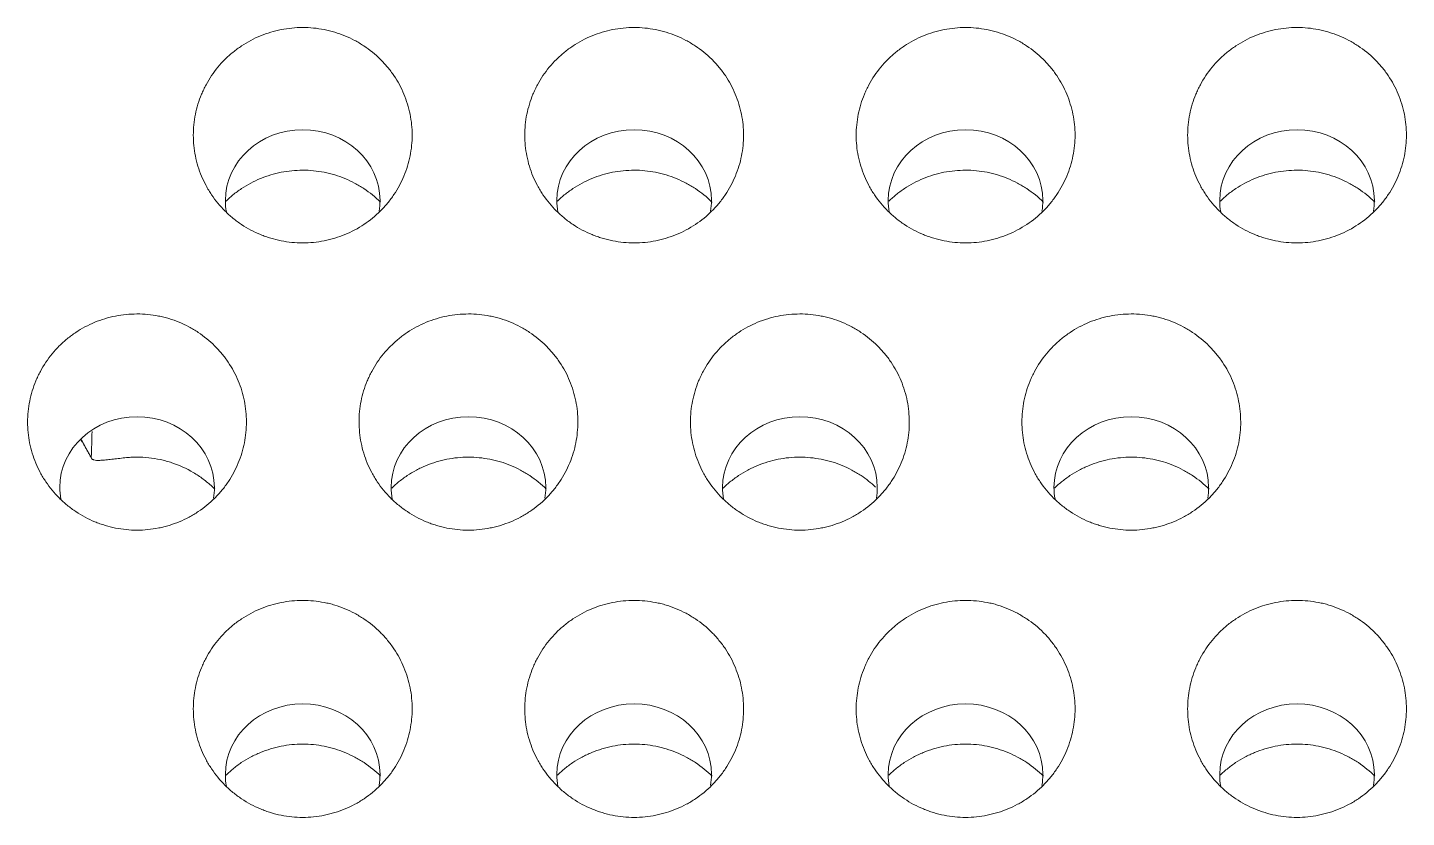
# Model space of a CAD drawing. Header units: millimetres. Extents: x 70151 to 230897, y 35202 to 113211.
# Drawn here: x 178105.7 to 178118.13, y 69231.48 to 69238.6 of the extents above; entities that cross this region are included whole.
import ezdxf

# ---------------------------------------------------------------- set-up
doc = ezdxf.new("R2010")
doc.units = ezdxf.units.MM
doc.header["$LTSCALE"] = 50
doc.layers.add('2-con', color=2, linetype='Continuous')
doc.layers.add('mark-B', color=2, linetype='Continuous', lineweight=20)

# ---------------------------------------------------------------- blocks, each defined once
blk = doc.blocks.new('무풍1WAY 대형')
at = {"layer": 'mark-B'}
for centre, start_param, end_param in [((537.771, -472.419), 2.987068, 3.141596), ((537.771, -472.419), 3.141596, 6.283185), ((537.771, -472.419), 0, 0.167489), ((540.759, -472.419), 2.987068, 3.141596), ((540.759, -472.419), 3.141596, 6.283185), ((540.759, -472.419), 0, 0.167489), ((543.746, -472.419), 2.987068, 3.141596), ((543.746, -472.419), 3.141596, 6.283185), ((543.746, -472.419), 0, 0.167489), ((546.734, -472.419), 2.987068, 3.141596), ((546.734, -472.419), 3.141596, 6.283185), ((546.734, -472.419), 0, 0.167489), ((539.265, -475.007), 2.988145, 3.141596), ((539.265, -475.007), 0, 0.166016), ((542.252, -475.007), 2.988145, 3.141596), ((542.252, -475.007), 0, 0.166016), ((545.24, -475.007), 2.988145, 3.141596), ((545.24, -475.007), 0, 0.166016), ((548.227, -475.007), 2.988145, 3.141596), ((548.227, -475.007), 0, 0.166016), ((539.265, -475.007), 3.141596, 6.283185), ((542.252, -475.007), 3.141596, 6.283185), ((545.24, -475.007), 3.141596, 6.283185), ((548.227, -475.007), 3.141596, 6.283185), ((537.771, -477.594), 2.989229, 3.141596), ((537.771, -477.594), 0, 0.16444), ((540.759, -477.594), 2.989229, 3.141596), ((540.759, -477.594), 0, 0.16444), ((543.746, -477.594), 2.989229, 3.141596), ((543.746, -477.594), 0, 0.16444), ((546.734, -477.594), 2.989229, 3.141596), ((546.734, -477.594), 0, 0.16444), ((537.771, -477.594), 3.141596, 6.283185), ((540.759, -477.594), 3.141596, 6.283185), ((543.746, -477.594), 3.141596, 6.283185), ((546.734, -477.594), 3.141596, 6.283185)]:
    blk.add_ellipse(centre, major_axis=(0.697, 0), ratio=0.913545, start_param=start_param, end_param=end_param, dxfattribs=at)
for points, knots in [([(537.771, -472.032), (537.837, -472.032), (537.901, -472.039), (537.997, -472.058), (538.028, -472.066), (538.075, -472.08), (538.091, -472.085), (538.122, -472.096), (538.137, -472.102), (538.212, -472.133), (538.269, -472.164), (538.336, -472.209), (538.349, -472.218), (538.375, -472.237), (538.388, -472.247), (538.425, -472.278), (538.449, -472.3), (538.517, -472.368), (538.558, -472.417), (538.602, -472.484), (538.611, -472.498), (538.627, -472.525), (538.651, -472.567), (538.685, -472.639), (538.706, -472.699), (538.725, -472.76), (538.733, -472.791), (538.751, -472.884), (538.757, -472.947), (538.757, -473.042), (538.756, -473.074), (538.75, -473.138), (538.745, -473.169), (538.726, -473.262), (538.708, -473.323), (538.678, -473.396), (538.671, -473.411), (538.657, -473.44), (538.65, -473.454), (538.628, -473.497), (538.611, -473.524), (538.558, -473.603), (538.518, -473.653), (538.461, -473.71), (538.449, -473.721), (538.425, -473.743), (538.388, -473.775), (538.324, -473.822), (538.269, -473.856), (538.211, -473.886), (538.182, -473.9), (538.092, -473.938), (538.03, -473.956), (537.934, -473.975), (537.902, -473.98), (537.836, -473.987), (537.804, -473.988), (537.706, -473.988), (537.642, -473.982), (537.562, -473.966), (537.546, -473.963), (537.514, -473.955), (537.467, -473.942), (537.391, -473.914), (537.332, -473.887), (537.289, -473.864), (537.275, -473.856), (537.247, -473.839), (537.233, -473.831), (537.166, -473.786), (537.116, -473.745), (537.048, -473.677), (537.027, -473.653), (536.986, -473.603), (536.966, -473.577), (536.913, -473.498), (536.883, -473.442), (536.847, -473.353), (536.836, -473.323), (536.817, -473.262), (536.802, -473.201), (536.793, -473.138), (536.786, -473.075), (536.785, -473.043), (536.785, -472.947), (536.791, -472.884), (536.809, -472.791), (536.817, -472.761), (536.835, -472.7), (536.846, -472.669), (536.883, -472.581), (536.913, -472.525), (536.966, -472.445), (536.985, -472.419), (537.026, -472.369), (537.047, -472.345), (537.115, -472.277), (537.165, -472.237), (537.245, -472.182), (537.273, -472.165), (537.331, -472.135), (537.389, -472.107), (537.45, -472.085), (537.496, -472.071), (537.512, -472.067), (537.544, -472.059), (537.56, -472.055), (537.64, -472.039), (537.705, -472.032), (537.771, -472.032)], [0, 0, 0, 0, 0.03125, 0.03125, 0.046875, 0.046875, 0.054688, 0.054688, 0.0625, 0.0625, 0.09375, 0.09375, 0.101563, 0.101563, 0.109375, 0.109375, 0.125, 0.125, 0.15625, 0.15625, 0.164063, 0.164063, 0.171875, 0.1875, 0.203125, 0.203125, 0.21875, 0.21875, 0.25, 0.25, 0.265625, 0.265625, 0.28125, 0.28125, 0.3125, 0.3125, 0.320313, 0.320313, 0.328125, 0.328125, 0.34375, 0.34375, 0.375, 0.375, 0.382813, 0.382813, 0.390625, 0.40625, 0.421875, 0.421875, 0.4375, 0.4375, 0.46875, 0.46875, 0.484375, 0.484375, 0.5, 0.5, 0.53125, 0.53125, 0.539063, 0.539063, 0.546875, 0.5625, 0.578125, 0.578125, 0.585938, 0.585938, 0.59375, 0.59375, 0.625, 0.625, 0.640625, 0.640625, 0.65625, 0.65625, 0.6875, 0.6875, 0.703125, 0.703125, 0.71875, 0.734375, 0.734375, 0.75, 0.75, 0.78125, 0.78125, 0.796875, 0.796875, 0.8125, 0.8125, 0.84375, 0.84375, 0.859375, 0.859375, 0.875, 0.875, 0.90625, 0.90625, 0.921875, 0.921875, 0.9375, 0.953125, 0.953125, 0.960938, 0.960938, 0.96875, 0.96875, 1, 1, 1, 1]), ([(540.759, -472.032), (540.824, -472.032), (540.889, -472.039), (540.984, -472.058), (541.016, -472.066), (541.063, -472.08), (541.078, -472.085), (541.109, -472.096), (541.124, -472.102), (541.199, -472.133), (541.256, -472.164), (541.323, -472.209), (541.336, -472.218), (541.363, -472.237), (541.375, -472.247), (541.413, -472.278), (541.437, -472.3), (541.505, -472.368), (541.545, -472.417), (541.59, -472.484), (541.598, -472.498), (541.615, -472.525), (541.639, -472.567), (541.672, -472.639), (541.694, -472.699), (541.712, -472.76), (541.72, -472.791), (541.739, -472.884), (541.745, -472.947), (541.745, -473.042), (541.743, -473.074), (541.737, -473.138), (541.732, -473.169), (541.714, -473.262), (541.696, -473.323), (541.665, -473.396), (541.659, -473.411), (541.645, -473.44), (541.638, -473.454), (541.615, -473.497), (541.599, -473.524), (541.546, -473.603), (541.505, -473.653), (541.448, -473.71), (541.436, -473.721), (541.412, -473.743), (541.376, -473.775), (541.311, -473.822), (541.256, -473.856), (541.199, -473.886), (541.169, -473.9), (541.079, -473.938), (541.017, -473.956), (540.922, -473.975), (540.889, -473.98), (540.824, -473.987), (540.791, -473.988), (540.694, -473.988), (540.629, -473.982), (540.549, -473.966), (540.533, -473.963), (540.501, -473.955), (540.454, -473.942), (540.378, -473.914), (540.32, -473.887), (540.277, -473.864), (540.263, -473.856), (540.235, -473.839), (540.221, -473.831), (540.153, -473.786), (540.104, -473.745), (540.036, -473.677), (540.014, -473.653), (539.973, -473.603), (539.954, -473.577), (539.901, -473.498), (539.871, -473.442), (539.834, -473.353), (539.823, -473.323), (539.805, -473.262), (539.789, -473.201), (539.78, -473.138), (539.774, -473.075), (539.772, -473.043), (539.772, -472.947), (539.778, -472.884), (539.797, -472.791), (539.805, -472.761), (539.823, -472.7), (539.834, -472.669), (539.87, -472.581), (539.9, -472.525), (539.953, -472.445), (539.972, -472.419), (540.013, -472.369), (540.035, -472.345), (540.103, -472.277), (540.152, -472.237), (540.233, -472.182), (540.261, -472.165), (540.318, -472.135), (540.377, -472.107), (540.437, -472.085), (540.484, -472.071), (540.5, -472.067), (540.531, -472.059), (540.547, -472.055), (540.628, -472.039), (540.693, -472.032), (540.759, -472.032)], [0, 0, 0, 0, 0.03125, 0.03125, 0.046875, 0.046875, 0.054688, 0.054688, 0.0625, 0.0625, 0.09375, 0.09375, 0.101563, 0.101563, 0.109375, 0.109375, 0.125, 0.125, 0.15625, 0.15625, 0.164063, 0.164063, 0.171875, 0.1875, 0.203125, 0.203125, 0.21875, 0.21875, 0.25, 0.25, 0.265625, 0.265625, 0.28125, 0.28125, 0.3125, 0.3125, 0.320313, 0.320313, 0.328125, 0.328125, 0.34375, 0.34375, 0.375, 0.375, 0.382813, 0.382813, 0.390625, 0.40625, 0.421875, 0.421875, 0.4375, 0.4375, 0.46875, 0.46875, 0.484375, 0.484375, 0.5, 0.5, 0.53125, 0.53125, 0.539063, 0.539063, 0.546875, 0.5625, 0.578125, 0.578125, 0.585938, 0.585938, 0.59375, 0.59375, 0.625, 0.625, 0.640625, 0.640625, 0.65625, 0.65625, 0.6875, 0.6875, 0.703125, 0.703125, 0.71875, 0.734375, 0.734375, 0.75, 0.75, 0.78125, 0.78125, 0.796875, 0.796875, 0.8125, 0.8125, 0.84375, 0.84375, 0.859375, 0.859375, 0.875, 0.875, 0.90625, 0.90625, 0.921875, 0.921875, 0.9375, 0.953125, 0.953125, 0.960938, 0.960938, 0.96875, 0.96875, 1, 1, 1, 1]), ([(543.746, -472.032), (543.812, -472.032), (543.877, -472.039), (543.972, -472.058), (544.003, -472.066), (544.05, -472.08), (544.066, -472.085), (544.097, -472.096), (544.112, -472.102), (544.187, -472.133), (544.244, -472.164), (544.311, -472.209), (544.324, -472.218), (544.35, -472.237), (544.363, -472.247), (544.4, -472.278), (544.424, -472.3), (544.492, -472.368), (544.533, -472.417), (544.577, -472.484), (544.586, -472.498), (544.602, -472.525), (544.626, -472.567), (544.66, -472.639), (544.681, -472.699), (544.7, -472.76), (544.708, -472.791), (544.726, -472.884), (544.732, -472.947), (544.732, -473.042), (544.731, -473.074), (544.725, -473.138), (544.72, -473.169), (544.701, -473.262), (544.683, -473.323), (544.653, -473.396), (544.646, -473.411), (544.633, -473.44), (544.625, -473.454), (544.603, -473.497), (544.586, -473.524), (544.533, -473.603), (544.493, -473.653), (544.436, -473.71), (544.424, -473.721), (544.4, -473.743), (544.363, -473.775), (544.299, -473.822), (544.244, -473.856), (544.187, -473.886), (544.157, -473.9), (544.067, -473.938), (544.005, -473.956), (543.909, -473.975), (543.877, -473.98), (543.812, -473.987), (543.779, -473.988), (543.682, -473.988), (543.617, -473.982), (543.537, -473.966), (543.521, -473.963), (543.489, -473.955), (543.442, -473.942), (543.366, -473.914), (543.307, -473.887), (543.264, -473.864), (543.25, -473.856), (543.222, -473.839), (543.208, -473.831), (543.141, -473.786), (543.091, -473.745), (543.023, -473.677), (543.002, -473.653), (542.961, -473.603), (542.941, -473.577), (542.888, -473.498), (542.858, -473.442), (542.822, -473.353), (542.811, -473.323), (542.792, -473.262), (542.777, -473.201), (542.768, -473.138), (542.761, -473.075), (542.76, -473.043), (542.76, -472.947), (542.766, -472.884), (542.784, -472.791), (542.792, -472.761), (542.81, -472.7), (542.821, -472.669), (542.858, -472.581), (542.888, -472.525), (542.941, -472.445), (542.96, -472.419), (543.001, -472.369), (543.022, -472.345), (543.09, -472.277), (543.14, -472.237), (543.22, -472.182), (543.249, -472.165), (543.306, -472.135), (543.364, -472.107), (543.425, -472.085), (543.471, -472.071), (543.487, -472.067), (543.519, -472.059), (543.535, -472.055), (543.615, -472.039), (543.68, -472.032), (543.746, -472.032)], [0, 0, 0, 0, 0.03125, 0.03125, 0.046875, 0.046875, 0.054687, 0.054687, 0.0625, 0.0625, 0.09375, 0.09375, 0.101562, 0.101562, 0.109375, 0.109375, 0.125, 0.125, 0.15625, 0.15625, 0.164062, 0.164062, 0.171875, 0.1875, 0.203125, 0.203125, 0.21875, 0.21875, 0.25, 0.25, 0.265625, 0.265625, 0.28125, 0.28125, 0.3125, 0.3125, 0.320312, 0.320312, 0.328125, 0.328125, 0.34375, 0.34375, 0.375, 0.375, 0.382812, 0.382812, 0.390625, 0.40625, 0.421875, 0.421875, 0.4375, 0.4375, 0.46875, 0.46875, 0.484375, 0.484375, 0.5, 0.5, 0.53125, 0.53125, 0.539062, 0.539062, 0.546875, 0.5625, 0.578125, 0.578125, 0.585937, 0.585937, 0.59375, 0.59375, 0.625, 0.625, 0.640625, 0.640625, 0.65625, 0.65625, 0.6875, 0.6875, 0.703125, 0.703125, 0.71875, 0.734375, 0.734375, 0.75, 0.75, 0.78125, 0.78125, 0.796875, 0.796875, 0.8125, 0.8125, 0.84375, 0.84375, 0.859375, 0.859375, 0.875, 0.875, 0.90625, 0.90625, 0.921875, 0.921875, 0.9375, 0.953125, 0.953125, 0.960937, 0.960937, 0.96875, 0.96875, 1, 1, 1, 1]), ([(546.734, -472.032), (546.799, -472.032), (546.864, -472.039), (546.959, -472.058), (546.991, -472.066), (547.038, -472.08), (547.053, -472.085), (547.084, -472.096), (547.099, -472.102), (547.174, -472.133), (547.231, -472.164), (547.298, -472.209), (547.312, -472.218), (547.338, -472.237), (547.35, -472.247), (547.388, -472.278), (547.412, -472.3), (547.48, -472.368), (547.52, -472.417), (547.565, -472.484), (547.574, -472.498), (547.59, -472.525), (547.614, -472.567), (547.647, -472.639), (547.669, -472.699), (547.687, -472.76), (547.695, -472.791), (547.714, -472.884), (547.72, -472.947), (547.72, -473.042), (547.718, -473.074), (547.712, -473.138), (547.708, -473.169), (547.689, -473.262), (547.671, -473.323), (547.64, -473.396), (547.634, -473.411), (547.62, -473.44), (547.613, -473.454), (547.59, -473.497), (547.574, -473.524), (547.521, -473.603), (547.48, -473.653), (547.423, -473.71), (547.411, -473.721), (547.388, -473.743), (547.351, -473.775), (547.287, -473.822), (547.231, -473.856), (547.174, -473.886), (547.144, -473.9), (547.054, -473.938), (546.992, -473.956), (546.897, -473.975), (546.865, -473.98), (546.799, -473.987), (546.767, -473.988), (546.669, -473.988), (546.605, -473.982), (546.524, -473.966), (546.508, -473.963), (546.477, -473.955), (546.429, -473.942), (546.353, -473.914), (546.295, -473.887), (546.252, -473.864), (546.238, -473.856), (546.21, -473.839), (546.196, -473.831), (546.129, -473.786), (546.079, -473.745), (546.011, -473.677), (545.989, -473.653), (545.948, -473.603), (545.929, -473.577), (545.876, -473.498), (545.846, -473.442), (545.809, -473.353), (545.798, -473.323), (545.78, -473.262), (545.764, -473.201), (545.755, -473.138), (545.749, -473.075), (545.747, -473.043), (545.747, -472.947), (545.754, -472.884), (545.772, -472.791), (545.78, -472.761), (545.798, -472.7), (545.809, -472.669), (545.845, -472.581), (545.875, -472.525), (545.928, -472.445), (545.947, -472.419), (545.988, -472.369), (546.01, -472.345), (546.078, -472.277), (546.127, -472.237), (546.208, -472.182), (546.236, -472.165), (546.293, -472.135), (546.352, -472.107), (546.412, -472.085), (546.459, -472.071), (546.475, -472.067), (546.506, -472.059), (546.522, -472.055), (546.603, -472.039), (546.668, -472.032), (546.734, -472.032)], [0, 0, 0, 0, 0.03125, 0.03125, 0.046875, 0.046875, 0.054688, 0.054688, 0.0625, 0.0625, 0.09375, 0.09375, 0.101563, 0.101563, 0.109375, 0.109375, 0.125, 0.125, 0.15625, 0.15625, 0.164063, 0.164063, 0.171875, 0.1875, 0.203125, 0.203125, 0.21875, 0.21875, 0.25, 0.25, 0.265625, 0.265625, 0.28125, 0.28125, 0.3125, 0.3125, 0.320313, 0.320313, 0.328125, 0.328125, 0.34375, 0.34375, 0.375, 0.375, 0.382813, 0.382813, 0.390625, 0.40625, 0.421875, 0.421875, 0.4375, 0.4375, 0.46875, 0.46875, 0.484375, 0.484375, 0.5, 0.5, 0.53125, 0.53125, 0.539063, 0.539063, 0.546875, 0.5625, 0.578125, 0.578125, 0.585938, 0.585938, 0.59375, 0.59375, 0.625, 0.625, 0.640625, 0.640625, 0.65625, 0.65625, 0.6875, 0.6875, 0.703125, 0.703125, 0.71875, 0.734375, 0.734375, 0.75, 0.75, 0.78125, 0.78125, 0.796875, 0.796875, 0.8125, 0.8125, 0.84375, 0.84375, 0.859375, 0.859375, 0.875, 0.875, 0.90625, 0.90625, 0.921875, 0.921875, 0.9375, 0.953125, 0.953125, 0.960938, 0.960938, 0.96875, 0.96875, 1, 1, 1, 1]), ([(538.462, -472.414), (538.455, -472.421), (538.447, -472.429), (538.427, -472.447), (538.39, -472.479), (538.325, -472.527), (538.27, -472.56), (538.227, -472.583), (538.212, -472.59), (538.183, -472.604), (538.168, -472.611), (538.093, -472.642), (538.03, -472.661), (537.935, -472.68), (537.902, -472.685), (537.837, -472.692), (537.804, -472.693), (537.706, -472.693), (537.642, -472.687), (537.561, -472.671), (537.545, -472.667), (537.513, -472.659), (537.466, -472.646), (537.389, -472.619), (537.331, -472.591), (537.288, -472.568), (537.274, -472.56), (537.246, -472.544), (537.232, -472.535), (537.164, -472.49), (537.115, -472.449), (537.069, -472.404)], [0, 0, 0, 0, 0.021096, 0.021096, 0.052678, 0.115841, 0.179004, 0.179004, 0.210586, 0.210586, 0.242167, 0.242167, 0.368493, 0.368493, 0.431657, 0.431657, 0.49482, 0.49482, 0.621146, 0.621146, 0.652728, 0.652728, 0.684309, 0.747473, 0.810636, 0.810636, 0.842217, 0.842217, 0.873799, 0.873799, 1, 1, 1, 1]), ([(541.45, -472.414), (541.442, -472.421), (541.434, -472.429), (541.414, -472.447), (541.378, -472.479), (541.313, -472.527), (541.258, -472.56), (541.215, -472.583), (541.2, -472.59), (541.17, -472.604), (541.155, -472.611), (541.08, -472.642), (541.018, -472.661), (540.922, -472.68), (540.89, -472.685), (540.824, -472.692), (540.792, -472.693), (540.694, -472.693), (540.629, -472.687), (540.549, -472.671), (540.533, -472.667), (540.501, -472.659), (540.453, -472.646), (540.377, -472.619), (540.318, -472.591), (540.275, -472.568), (540.261, -472.56), (540.233, -472.544), (540.219, -472.535), (540.152, -472.49), (540.102, -472.449), (540.057, -472.404)], [0, 0, 0, 0, 0.021096, 0.021096, 0.052678, 0.115841, 0.179004, 0.179004, 0.210586, 0.210586, 0.242167, 0.242167, 0.368493, 0.368493, 0.431657, 0.431657, 0.49482, 0.49482, 0.621146, 0.621146, 0.652728, 0.652728, 0.684309, 0.747473, 0.810636, 0.810636, 0.842217, 0.842217, 0.873799, 0.873799, 1, 1, 1, 1]), ([(544.437, -472.414), (544.43, -472.421), (544.422, -472.429), (544.402, -472.447), (544.365, -472.479), (544.301, -472.527), (544.245, -472.56), (544.202, -472.583), (544.188, -472.59), (544.158, -472.604), (544.143, -472.611), (544.068, -472.642), (544.006, -472.661), (543.91, -472.68), (543.877, -472.685), (543.812, -472.692), (543.779, -472.693), (543.681, -472.693), (543.617, -472.687), (543.536, -472.671), (543.52, -472.667), (543.488, -472.659), (543.441, -472.646), (543.365, -472.619), (543.306, -472.591), (543.263, -472.568), (543.249, -472.56), (543.221, -472.544), (543.207, -472.535), (543.139, -472.49), (543.09, -472.449), (543.044, -472.404)], [0, 0, 0, 0, 0.021096, 0.021096, 0.052678, 0.115841, 0.179004, 0.179004, 0.210586, 0.210586, 0.242167, 0.242167, 0.368493, 0.368493, 0.431657, 0.431657, 0.49482, 0.49482, 0.621146, 0.621146, 0.652728, 0.652728, 0.684309, 0.747473, 0.810636, 0.810636, 0.842217, 0.842217, 0.873799, 0.873799, 1, 1, 1, 1]), ([(547.425, -472.414), (547.417, -472.421), (547.409, -472.429), (547.389, -472.447), (547.353, -472.479), (547.288, -472.527), (547.233, -472.56), (547.19, -472.583), (547.175, -472.59), (547.145, -472.604), (547.13, -472.611), (547.055, -472.642), (546.993, -472.661), (546.897, -472.68), (546.865, -472.685), (546.799, -472.692), (546.767, -472.693), (546.669, -472.693), (546.604, -472.687), (546.524, -472.671), (546.508, -472.667), (546.476, -472.659), (546.429, -472.646), (546.352, -472.619), (546.294, -472.591), (546.251, -472.568), (546.236, -472.56), (546.208, -472.544), (546.195, -472.535), (546.127, -472.49), (546.077, -472.449), (546.032, -472.404)], [0, 0, 0, 0, 0.021096, 0.021096, 0.052678, 0.115841, 0.179004, 0.179004, 0.210586, 0.210586, 0.242167, 0.242167, 0.368493, 0.368493, 0.431657, 0.431657, 0.49482, 0.49482, 0.621146, 0.621146, 0.652728, 0.652728, 0.684309, 0.747473, 0.810636, 0.810636, 0.842217, 0.842217, 0.873799, 0.873799, 1, 1, 1, 1]), ([(539.265, -474.621), (539.331, -474.621), (539.395, -474.628), (539.49, -474.647), (539.522, -474.655), (539.569, -474.669), (539.584, -474.674), (539.615, -474.685), (539.63, -474.691), (539.705, -474.722), (539.762, -474.752), (539.829, -474.797), (539.842, -474.806), (539.868, -474.825), (539.881, -474.835), (539.919, -474.866), (539.943, -474.888), (540.01, -474.955), (540.051, -475.004), (540.096, -475.071), (540.104, -475.085), (540.121, -475.112), (540.145, -475.154), (540.178, -475.225), (540.2, -475.285), (540.218, -475.346), (540.226, -475.377), (540.245, -475.47), (540.251, -475.533), (540.251, -475.627), (540.25, -475.659), (540.243, -475.723), (540.239, -475.754), (540.22, -475.847), (540.202, -475.907), (540.171, -475.981), (540.165, -475.995), (540.151, -476.024), (540.144, -476.038), (540.121, -476.081), (540.105, -476.108), (540.052, -476.187), (540.011, -476.236), (539.954, -476.293), (539.942, -476.304), (539.918, -476.326), (539.882, -476.357), (539.817, -476.405), (539.762, -476.438), (539.705, -476.468), (539.675, -476.482), (539.585, -476.52), (539.523, -476.538), (539.428, -476.557), (539.396, -476.562), (539.33, -476.568), (539.298, -476.57), (539.2, -476.57), (539.136, -476.564), (539.056, -476.548), (539.04, -476.544), (539.008, -476.537), (538.961, -476.524), (538.885, -476.497), (538.826, -476.469), (538.783, -476.446), (538.769, -476.438), (538.741, -476.422), (538.727, -476.413), (538.66, -476.368), (538.61, -476.328), (538.542, -476.26), (538.521, -476.236), (538.48, -476.187), (538.46, -476.161), (538.407, -476.082), (538.377, -476.026), (538.34, -475.938), (538.33, -475.908), (538.311, -475.847), (538.296, -475.785), (538.286, -475.723), (538.28, -475.66), (538.279, -475.629), (538.278, -475.533), (538.285, -475.47), (538.303, -475.378), (538.311, -475.347), (538.329, -475.286), (538.34, -475.256), (538.377, -475.168), (538.407, -475.112), (538.46, -475.032), (538.479, -475.007), (538.52, -474.957), (538.541, -474.933), (538.609, -474.865), (538.659, -474.825), (538.739, -474.771), (538.768, -474.754), (538.825, -474.723), (538.883, -474.696), (538.944, -474.674), (538.99, -474.66), (539.006, -474.655), (539.038, -474.647), (539.054, -474.644), (539.134, -474.628), (539.199, -474.621), (539.265, -474.621)], [0, 0, 0, 0, 0.03125, 0.03125, 0.046875, 0.046875, 0.054688, 0.054688, 0.0625, 0.0625, 0.09375, 0.09375, 0.101563, 0.101563, 0.109375, 0.109375, 0.125, 0.125, 0.15625, 0.15625, 0.164063, 0.164063, 0.171875, 0.1875, 0.203125, 0.203125, 0.21875, 0.21875, 0.25, 0.25, 0.265625, 0.265625, 0.28125, 0.28125, 0.3125, 0.3125, 0.320313, 0.320313, 0.328125, 0.328125, 0.34375, 0.34375, 0.375, 0.375, 0.382813, 0.382813, 0.390625, 0.40625, 0.421875, 0.421875, 0.4375, 0.4375, 0.46875, 0.46875, 0.484375, 0.484375, 0.5, 0.5, 0.53125, 0.53125, 0.539063, 0.539063, 0.546875, 0.5625, 0.578125, 0.578125, 0.585938, 0.585938, 0.59375, 0.59375, 0.625, 0.625, 0.640625, 0.640625, 0.65625, 0.65625, 0.6875, 0.6875, 0.703125, 0.703125, 0.71875, 0.734375, 0.734375, 0.75, 0.75, 0.78125, 0.78125, 0.796875, 0.796875, 0.8125, 0.8125, 0.84375, 0.84375, 0.859375, 0.859375, 0.875, 0.875, 0.90625, 0.90625, 0.921875, 0.921875, 0.9375, 0.953125, 0.953125, 0.960937, 0.960937, 0.96875, 0.96875, 1, 1, 1, 1]), ([(542.252, -474.621), (542.318, -474.621), (542.383, -474.628), (542.478, -474.647), (542.509, -474.655), (542.556, -474.669), (542.572, -474.674), (542.603, -474.685), (542.618, -474.691), (542.693, -474.722), (542.749, -474.752), (542.817, -474.797), (542.83, -474.806), (542.856, -474.825), (542.869, -474.835), (542.906, -474.866), (542.93, -474.888), (542.998, -474.955), (543.039, -475.004), (543.083, -475.071), (543.092, -475.085), (543.108, -475.112), (543.132, -475.154), (543.166, -475.225), (543.187, -475.285), (543.206, -475.346), (543.214, -475.377), (543.232, -475.47), (543.239, -475.533), (543.239, -475.627), (543.237, -475.659), (543.231, -475.723), (543.226, -475.754), (543.208, -475.847), (543.189, -475.907), (543.159, -475.981), (543.152, -475.995), (543.139, -476.024), (543.131, -476.038), (543.109, -476.081), (543.092, -476.108), (543.039, -476.187), (542.999, -476.236), (542.942, -476.293), (542.93, -476.304), (542.906, -476.326), (542.869, -476.357), (542.805, -476.405), (542.75, -476.438), (542.692, -476.468), (542.663, -476.482), (542.573, -476.52), (542.511, -476.538), (542.415, -476.557), (542.383, -476.562), (542.318, -476.568), (542.285, -476.57), (542.188, -476.57), (542.123, -476.564), (542.043, -476.548), (542.027, -476.544), (541.995, -476.537), (541.948, -476.524), (541.872, -476.497), (541.814, -476.469), (541.771, -476.446), (541.757, -476.438), (541.729, -476.422), (541.715, -476.413), (541.648, -476.368), (541.598, -476.328), (541.53, -476.26), (541.508, -476.236), (541.467, -476.187), (541.448, -476.161), (541.395, -476.082), (541.365, -476.026), (541.328, -475.938), (541.317, -475.908), (541.299, -475.847), (541.283, -475.785), (541.274, -475.723), (541.268, -475.66), (541.266, -475.629), (541.266, -475.533), (541.272, -475.47), (541.291, -475.378), (541.298, -475.347), (541.317, -475.286), (541.328, -475.256), (541.364, -475.168), (541.394, -475.112), (541.447, -475.032), (541.466, -475.007), (541.507, -474.957), (541.529, -474.933), (541.597, -474.865), (541.646, -474.825), (541.727, -474.771), (541.755, -474.754), (541.812, -474.723), (541.871, -474.696), (541.931, -474.674), (541.978, -474.66), (541.994, -474.655), (542.025, -474.647), (542.041, -474.644), (542.122, -474.628), (542.187, -474.621), (542.252, -474.621)], [0, 0, 0, 0, 0.03125, 0.03125, 0.046875, 0.046875, 0.054688, 0.054688, 0.0625, 0.0625, 0.09375, 0.09375, 0.101563, 0.101563, 0.109375, 0.109375, 0.125, 0.125, 0.15625, 0.15625, 0.164063, 0.164063, 0.171875, 0.1875, 0.203125, 0.203125, 0.21875, 0.21875, 0.25, 0.25, 0.265625, 0.265625, 0.28125, 0.28125, 0.3125, 0.3125, 0.320313, 0.320313, 0.328125, 0.328125, 0.34375, 0.34375, 0.375, 0.375, 0.382813, 0.382813, 0.390625, 0.40625, 0.421875, 0.421875, 0.4375, 0.4375, 0.46875, 0.46875, 0.484375, 0.484375, 0.5, 0.5, 0.53125, 0.53125, 0.539063, 0.539063, 0.546875, 0.5625, 0.578125, 0.578125, 0.585938, 0.585938, 0.59375, 0.59375, 0.625, 0.625, 0.640625, 0.640625, 0.65625, 0.65625, 0.6875, 0.6875, 0.703125, 0.703125, 0.71875, 0.734375, 0.734375, 0.75, 0.75, 0.78125, 0.78125, 0.796875, 0.796875, 0.8125, 0.8125, 0.84375, 0.84375, 0.859375, 0.859375, 0.875, 0.875, 0.90625, 0.90625, 0.921875, 0.921875, 0.9375, 0.953125, 0.953125, 0.960938, 0.960938, 0.96875, 0.96875, 1, 1, 1, 1]), ([(545.24, -474.621), (545.306, -474.621), (545.37, -474.628), (545.465, -474.647), (545.497, -474.655), (545.544, -474.669), (545.559, -474.674), (545.59, -474.685), (545.605, -474.691), (545.68, -474.722), (545.737, -474.752), (545.804, -474.797), (545.817, -474.806), (545.843, -474.825), (545.856, -474.835), (545.894, -474.866), (545.918, -474.888), (545.986, -474.955), (546.026, -475.004), (546.071, -475.071), (546.08, -475.085), (546.096, -475.112), (546.12, -475.154), (546.154, -475.225), (546.175, -475.285), (546.193, -475.346), (546.201, -475.377), (546.22, -475.47), (546.226, -475.533), (546.226, -475.627), (546.225, -475.659), (546.218, -475.723), (546.214, -475.754), (546.195, -475.847), (546.177, -475.907), (546.146, -475.981), (546.14, -475.995), (546.126, -476.024), (546.119, -476.038), (546.096, -476.081), (546.08, -476.108), (546.027, -476.187), (545.986, -476.236), (545.929, -476.293), (545.917, -476.304), (545.893, -476.326), (545.857, -476.357), (545.792, -476.405), (545.737, -476.438), (545.68, -476.468), (545.65, -476.482), (545.56, -476.52), (545.498, -476.538), (545.403, -476.557), (545.371, -476.562), (545.305, -476.568), (545.273, -476.57), (545.175, -476.57), (545.111, -476.564), (545.031, -476.548), (545.015, -476.544), (544.983, -476.537), (544.936, -476.524), (544.86, -476.497), (544.801, -476.469), (544.758, -476.446), (544.744, -476.438), (544.716, -476.422), (544.703, -476.413), (544.635, -476.368), (544.585, -476.328), (544.517, -476.26), (544.496, -476.236), (544.455, -476.187), (544.436, -476.161), (544.382, -476.082), (544.352, -476.026), (544.316, -475.938), (544.305, -475.908), (544.286, -475.847), (544.271, -475.785), (544.261, -475.723), (544.255, -475.66), (544.254, -475.629), (544.254, -475.533), (544.26, -475.47), (544.278, -475.378), (544.286, -475.347), (544.304, -475.286), (544.315, -475.256), (544.352, -475.168), (544.382, -475.112), (544.435, -475.032), (544.454, -475.007), (544.495, -474.957), (544.516, -474.933), (544.584, -474.865), (544.634, -474.825), (544.715, -474.771), (544.743, -474.754), (544.8, -474.723), (544.858, -474.696), (544.919, -474.674), (544.965, -474.66), (544.981, -474.655), (545.013, -474.647), (545.029, -474.644), (545.109, -474.628), (545.174, -474.621), (545.24, -474.621)], [0, 0, 0, 0, 0.03125, 0.03125, 0.046875, 0.046875, 0.054687, 0.054687, 0.0625, 0.0625, 0.09375, 0.09375, 0.101562, 0.101562, 0.109375, 0.109375, 0.125, 0.125, 0.15625, 0.15625, 0.164062, 0.164062, 0.171875, 0.1875, 0.203125, 0.203125, 0.21875, 0.21875, 0.25, 0.25, 0.265625, 0.265625, 0.28125, 0.28125, 0.3125, 0.3125, 0.320312, 0.320312, 0.328125, 0.328125, 0.34375, 0.34375, 0.375, 0.375, 0.382812, 0.382812, 0.390625, 0.40625, 0.421875, 0.421875, 0.4375, 0.4375, 0.46875, 0.46875, 0.484375, 0.484375, 0.5, 0.5, 0.53125, 0.53125, 0.539062, 0.539062, 0.546875, 0.5625, 0.578125, 0.578125, 0.585937, 0.585937, 0.59375, 0.59375, 0.625, 0.625, 0.640625, 0.640625, 0.65625, 0.65625, 0.6875, 0.6875, 0.703125, 0.703125, 0.71875, 0.734375, 0.734375, 0.75, 0.75, 0.78125, 0.78125, 0.796875, 0.796875, 0.8125, 0.8125, 0.84375, 0.84375, 0.859375, 0.859375, 0.875, 0.875, 0.90625, 0.90625, 0.921875, 0.921875, 0.9375, 0.953125, 0.953125, 0.960937, 0.960937, 0.96875, 0.96875, 1, 1, 1, 1]), ([(548.227, -474.621), (548.293, -474.621), (548.358, -474.628), (548.453, -474.647), (548.484, -474.655), (548.531, -474.669), (548.547, -474.674), (548.578, -474.685), (548.593, -474.691), (548.668, -474.722), (548.725, -474.752), (548.792, -474.797), (548.805, -474.806), (548.831, -474.825), (548.844, -474.835), (548.881, -474.866), (548.905, -474.888), (548.973, -474.955), (549.014, -475.004), (549.058, -475.071), (549.067, -475.085), (549.084, -475.112), (549.107, -475.154), (549.141, -475.225), (549.163, -475.285), (549.181, -475.346), (549.189, -475.377), (549.208, -475.47), (549.214, -475.533), (549.214, -475.627), (549.212, -475.659), (549.206, -475.723), (549.201, -475.754), (549.183, -475.847), (549.164, -475.907), (549.134, -475.981), (549.127, -475.995), (549.114, -476.024), (549.106, -476.038), (549.084, -476.081), (549.067, -476.108), (549.014, -476.187), (548.974, -476.236), (548.917, -476.293), (548.905, -476.304), (548.881, -476.326), (548.844, -476.357), (548.78, -476.405), (548.725, -476.438), (548.668, -476.468), (548.638, -476.482), (548.548, -476.52), (548.486, -476.538), (548.39, -476.557), (548.358, -476.562), (548.293, -476.568), (548.26, -476.57), (548.163, -476.57), (548.098, -476.564), (548.018, -476.548), (548.002, -476.544), (547.971, -476.537), (547.923, -476.524), (547.847, -476.497), (547.789, -476.469), (547.746, -476.446), (547.732, -476.438), (547.704, -476.422), (547.69, -476.413), (547.623, -476.368), (547.573, -476.328), (547.505, -476.26), (547.483, -476.236), (547.442, -476.187), (547.423, -476.161), (547.37, -476.082), (547.34, -476.026), (547.303, -475.938), (547.292, -475.908), (547.274, -475.847), (547.258, -475.785), (547.249, -475.723), (547.243, -475.66), (547.241, -475.629), (547.241, -475.533), (547.247, -475.47), (547.266, -475.378), (547.273, -475.347), (547.292, -475.286), (547.303, -475.256), (547.339, -475.168), (547.369, -475.112), (547.422, -475.032), (547.441, -475.007), (547.482, -474.957), (547.504, -474.933), (547.572, -474.865), (547.621, -474.825), (547.702, -474.771), (547.73, -474.754), (547.787, -474.723), (547.846, -474.696), (547.907, -474.674), (547.953, -474.66), (547.969, -474.655), (548, -474.647), (548.016, -474.644), (548.097, -474.628), (548.162, -474.621), (548.227, -474.621)], [0, 0, 0, 0, 0.03125, 0.03125, 0.046875, 0.046875, 0.054687, 0.054687, 0.0625, 0.0625, 0.09375, 0.09375, 0.101562, 0.101562, 0.109375, 0.109375, 0.125, 0.125, 0.15625, 0.15625, 0.164062, 0.164062, 0.171875, 0.1875, 0.203125, 0.203125, 0.21875, 0.21875, 0.25, 0.25, 0.265625, 0.265625, 0.28125, 0.28125, 0.3125, 0.3125, 0.320312, 0.320312, 0.328125, 0.328125, 0.34375, 0.34375, 0.375, 0.375, 0.382812, 0.382812, 0.390625, 0.40625, 0.421875, 0.421875, 0.4375, 0.4375, 0.46875, 0.46875, 0.484375, 0.484375, 0.5, 0.5, 0.53125, 0.53125, 0.539062, 0.539062, 0.546875, 0.5625, 0.578125, 0.578125, 0.585937, 0.585937, 0.59375, 0.59375, 0.625, 0.625, 0.640625, 0.640625, 0.65625, 0.65625, 0.6875, 0.6875, 0.703125, 0.703125, 0.71875, 0.734375, 0.734375, 0.75, 0.75, 0.78125, 0.78125, 0.796875, 0.796875, 0.8125, 0.8125, 0.84375, 0.84375, 0.859375, 0.859375, 0.875, 0.875, 0.90625, 0.90625, 0.921875, 0.921875, 0.9375, 0.953125, 0.953125, 0.960938, 0.960938, 0.96875, 0.96875, 1, 1, 1, 1]), ([(539.956, -475.001), (539.948, -475.009), (539.94, -475.016), (539.92, -475.035), (539.883, -475.066), (539.819, -475.114), (539.763, -475.147), (539.72, -475.17), (539.706, -475.177), (539.676, -475.191), (539.661, -475.198), (539.586, -475.229), (539.524, -475.248), (539.428, -475.267), (539.396, -475.271), (539.33, -475.278), (539.298, -475.279), (539.2, -475.279), (539.135, -475.273), (539.055, -475.257), (539.039, -475.254), (539.007, -475.246), (538.96, -475.233), (538.884, -475.206), (538.825, -475.178), (538.782, -475.155), (538.768, -475.147), (538.74, -475.131), (538.726, -475.122), (538.659, -475.077), (538.609, -475.036), (538.563, -474.991), (538.563, -474.991), (538.563, -474.991)], [0, 0, 0, 0, 0.021639, 0.021639, 0.053183, 0.116271, 0.179358, 0.179358, 0.210902, 0.210902, 0.242446, 0.242446, 0.368621, 0.368621, 0.431708, 0.431708, 0.494796, 0.494796, 0.620971, 0.620971, 0.652514, 0.652514, 0.684058, 0.747146, 0.810233, 0.810233, 0.841777, 0.841777, 0.873321, 0.873321, 0.999496, 0.999496, 1, 1, 1, 1]), ([(542.944, -475.001), (542.936, -475.009), (542.928, -475.016), (542.907, -475.035), (542.871, -475.066), (542.806, -475.114), (542.751, -475.147), (542.708, -475.17), (542.693, -475.177), (542.664, -475.191), (542.649, -475.198), (542.573, -475.229), (542.511, -475.248), (542.416, -475.267), (542.383, -475.271), (542.318, -475.278), (542.285, -475.279), (542.188, -475.279), (542.123, -475.273), (542.043, -475.257), (542.027, -475.254), (541.995, -475.246), (541.948, -475.233), (541.871, -475.206), (541.813, -475.178), (541.77, -475.155), (541.756, -475.147), (541.728, -475.131), (541.714, -475.122), (541.654, -475.082), (541.611, -475.048), (541.571, -475.01)], [0, 0, 0, 0, 0.022043, 0.022043, 0.054174, 0.118438, 0.182701, 0.182701, 0.214832, 0.214832, 0.246964, 0.246964, 0.375491, 0.375491, 0.439754, 0.439754, 0.504017, 0.504017, 0.632544, 0.632544, 0.664675, 0.664675, 0.696807, 0.76107, 0.825333, 0.825333, 0.857465, 0.857465, 0.889597, 0.889597, 1, 1, 1, 1]), ([(545.931, -475.001), (545.923, -475.009), (545.915, -475.016), (545.895, -475.035), (545.858, -475.066), (545.794, -475.114), (545.738, -475.147), (545.695, -475.17), (545.681, -475.177), (545.651, -475.191), (545.636, -475.198), (545.561, -475.229), (545.499, -475.248), (545.403, -475.267), (545.371, -475.271), (545.305, -475.278), (545.273, -475.279), (545.175, -475.279), (545.111, -475.273), (545.03, -475.257), (545.014, -475.254), (544.982, -475.246), (544.935, -475.233), (544.859, -475.206), (544.8, -475.178), (544.757, -475.155), (544.743, -475.147), (544.715, -475.131), (544.701, -475.122), (544.634, -475.077), (544.584, -475.036), (544.538, -474.991), (544.538, -474.991), (544.538, -474.991)], [0, 0, 0, 0, 0.021639, 0.021639, 0.053183, 0.116271, 0.179358, 0.179358, 0.210902, 0.210902, 0.242446, 0.242446, 0.368621, 0.368621, 0.431708, 0.431708, 0.494796, 0.494796, 0.620971, 0.620971, 0.652514, 0.652514, 0.684058, 0.747146, 0.810233, 0.810233, 0.841777, 0.841777, 0.873321, 0.873321, 0.999496, 0.999496, 1, 1, 1, 1]), ([(548.336, -475.274), (548.318, -475.275), (548.3, -475.277), (548.265, -475.279), (548.247, -475.279), (548.193, -475.28), (548.122, -475.276), (548.052, -475.265), (547.999, -475.253), (547.982, -475.249), (547.947, -475.24), (547.93, -475.234), (547.846, -475.207), (547.782, -475.177), (547.705, -475.132), (547.69, -475.123), (547.66, -475.103), (547.617, -475.072), (547.567, -475.031), (547.534, -474.999), (547.526, -474.991)], [0, 0, 0, 0, 0.060013, 0.060013, 0.120026, 0.120026, 0.240053, 0.360079, 0.360079, 0.420092, 0.420092, 0.480105, 0.480105, 0.720158, 0.720158, 0.780171, 0.780171, 0.840185, 0.960211, 1, 1, 1, 1]), ([(548.64, -475.28), (548.64, -475.274), (548.638, -475.269), (548.633, -475.263), (548.63, -475.261), (548.625, -475.258), (548.622, -475.256), (548.611, -475.253), (548.602, -475.251), (548.586, -475.25), (548.58, -475.25), (548.567, -475.25), (548.554, -475.251), (548.539, -475.251), (548.524, -475.253), (548.516, -475.253), (548.491, -475.256), (548.473, -475.258), (548.445, -475.261), (548.436, -475.262), (548.416, -475.264), (548.407, -475.266), (548.377, -475.269), (548.357, -475.271), (548.336, -475.274)], [0, 0, 0, 0, 0.125, 0.125, 0.1875, 0.1875, 0.25, 0.25, 0.375, 0.375, 0.4375, 0.4375, 0.5, 0.5625, 0.5625, 0.625, 0.625, 0.75, 0.75, 0.8125, 0.8125, 0.875, 0.875, 1, 1, 1, 1]), ([(548.733, -475.442), (548.718, -475.416), (548.703, -475.389), (548.672, -475.335), (548.656, -475.308), (548.64, -475.28)], [0, 0, 0, 0, 0.487909, 0.487909, 1, 1, 1, 1]), ([(537.771, -477.21), (537.837, -477.21), (537.901, -477.217), (537.996, -477.236), (538.028, -477.243), (538.075, -477.257), (538.09, -477.263), (538.121, -477.274), (538.136, -477.279), (538.211, -477.31), (538.268, -477.34), (538.335, -477.385), (538.348, -477.394), (538.374, -477.413), (538.387, -477.423), (538.425, -477.454), (538.448, -477.475), (538.516, -477.543), (538.557, -477.592), (538.602, -477.658), (538.61, -477.672), (538.627, -477.699), (538.651, -477.741), (538.685, -477.812), (538.706, -477.871), (538.724, -477.932), (538.732, -477.963), (538.751, -478.056), (538.757, -478.118), (538.757, -478.213), (538.756, -478.244), (538.749, -478.307), (538.745, -478.339), (538.726, -478.431), (538.708, -478.492), (538.677, -478.565), (538.671, -478.579), (538.657, -478.608), (538.65, -478.622), (538.627, -478.664), (538.611, -478.692), (538.558, -478.77), (538.517, -478.819), (538.46, -478.876), (538.448, -478.887), (538.424, -478.909), (538.388, -478.94), (538.323, -478.987), (538.268, -479.02), (538.211, -479.051), (538.181, -479.065), (538.091, -479.101), (538.029, -479.12), (537.934, -479.139), (537.902, -479.144), (537.836, -479.15), (537.804, -479.152), (537.707, -479.152), (537.642, -479.146), (537.562, -479.13), (537.546, -479.126), (537.514, -479.118), (537.467, -479.106), (537.391, -479.079), (537.333, -479.051), (537.29, -479.029), (537.276, -479.021), (537.248, -479.004), (537.234, -478.996), (537.167, -478.951), (537.117, -478.911), (537.049, -478.843), (537.027, -478.82), (536.996, -478.783), (536.986, -478.77), (536.967, -478.744), (536.958, -478.731), (536.914, -478.666), (536.884, -478.61), (536.847, -478.522), (536.836, -478.492), (536.817, -478.431), (536.802, -478.37), (536.793, -478.308), (536.786, -478.246), (536.785, -478.214), (536.785, -478.119), (536.791, -478.056), (536.81, -477.964), (536.817, -477.933), (536.836, -477.872), (536.847, -477.842), (536.883, -477.754), (536.913, -477.699), (536.966, -477.62), (536.985, -477.594), (537.026, -477.544), (537.048, -477.521), (537.116, -477.453), (537.165, -477.413), (537.246, -477.359), (537.274, -477.342), (537.331, -477.312), (537.39, -477.284), (537.45, -477.263), (537.497, -477.249), (537.512, -477.244), (537.544, -477.236), (537.56, -477.233), (537.64, -477.217), (537.705, -477.21), (537.771, -477.21)], [0, 0, 0, 0, 0.03125, 0.03125, 0.046875, 0.046875, 0.054688, 0.054688, 0.0625, 0.0625, 0.09375, 0.09375, 0.101563, 0.101563, 0.109375, 0.109375, 0.125, 0.125, 0.15625, 0.15625, 0.164063, 0.164063, 0.171875, 0.1875, 0.203125, 0.203125, 0.21875, 0.21875, 0.25, 0.25, 0.265625, 0.265625, 0.28125, 0.28125, 0.3125, 0.3125, 0.320313, 0.320313, 0.328125, 0.328125, 0.34375, 0.34375, 0.375, 0.375, 0.382813, 0.382813, 0.390625, 0.40625, 0.421875, 0.421875, 0.4375, 0.4375, 0.46875, 0.46875, 0.484375, 0.484375, 0.5, 0.5, 0.53125, 0.53125, 0.539062, 0.539062, 0.546875, 0.5625, 0.578125, 0.578125, 0.585937, 0.585937, 0.59375, 0.59375, 0.625, 0.625, 0.640625, 0.640625, 0.648437, 0.648437, 0.65625, 0.65625, 0.6875, 0.6875, 0.703125, 0.703125, 0.71875, 0.734375, 0.734375, 0.75, 0.75, 0.78125, 0.78125, 0.796875, 0.796875, 0.8125, 0.8125, 0.84375, 0.84375, 0.859375, 0.859375, 0.875, 0.875, 0.90625, 0.90625, 0.921875, 0.921875, 0.9375, 0.953125, 0.953125, 0.960937, 0.960937, 0.96875, 0.96875, 1, 1, 1, 1]), ([(540.759, -477.21), (540.824, -477.21), (540.889, -477.217), (540.984, -477.236), (541.015, -477.243), (541.062, -477.257), (541.078, -477.263), (541.109, -477.274), (541.124, -477.279), (541.199, -477.31), (541.255, -477.34), (541.322, -477.385), (541.336, -477.394), (541.362, -477.413), (541.375, -477.423), (541.412, -477.454), (541.436, -477.475), (541.504, -477.543), (541.545, -477.592), (541.589, -477.658), (541.598, -477.672), (541.614, -477.699), (541.638, -477.741), (541.672, -477.812), (541.693, -477.871), (541.712, -477.932), (541.72, -477.963), (541.739, -478.056), (541.745, -478.118), (541.745, -478.213), (541.743, -478.244), (541.737, -478.307), (541.732, -478.339), (541.714, -478.431), (541.695, -478.492), (541.665, -478.565), (541.658, -478.579), (541.645, -478.608), (541.637, -478.622), (541.615, -478.664), (541.598, -478.692), (541.545, -478.77), (541.505, -478.819), (541.447, -478.876), (541.436, -478.887), (541.412, -478.909), (541.375, -478.94), (541.311, -478.987), (541.256, -479.02), (541.198, -479.051), (541.169, -479.065), (541.079, -479.101), (541.017, -479.12), (540.921, -479.139), (540.889, -479.144), (540.824, -479.15), (540.791, -479.152), (540.694, -479.152), (540.63, -479.146), (540.55, -479.13), (540.534, -479.126), (540.502, -479.118), (540.455, -479.106), (540.379, -479.079), (540.32, -479.051), (540.277, -479.029), (540.263, -479.021), (540.235, -479.004), (540.222, -478.996), (540.154, -478.951), (540.105, -478.911), (540.036, -478.843), (540.015, -478.82), (539.984, -478.783), (539.974, -478.77), (539.955, -478.744), (539.946, -478.731), (539.901, -478.666), (539.871, -478.61), (539.834, -478.522), (539.824, -478.492), (539.805, -478.431), (539.79, -478.37), (539.78, -478.308), (539.774, -478.246), (539.772, -478.214), (539.772, -478.119), (539.779, -478.056), (539.797, -477.964), (539.805, -477.933), (539.823, -477.872), (539.834, -477.842), (539.871, -477.754), (539.901, -477.699), (539.954, -477.62), (539.973, -477.594), (540.014, -477.544), (540.035, -477.521), (540.103, -477.453), (540.153, -477.413), (540.234, -477.359), (540.262, -477.342), (540.319, -477.312), (540.377, -477.284), (540.438, -477.263), (540.484, -477.249), (540.5, -477.244), (540.532, -477.236), (540.548, -477.233), (540.628, -477.217), (540.693, -477.21), (540.759, -477.21)], [0, 0, 0, 0, 0.03125, 0.03125, 0.046875, 0.046875, 0.054688, 0.054688, 0.0625, 0.0625, 0.09375, 0.09375, 0.101563, 0.101563, 0.109375, 0.109375, 0.125, 0.125, 0.15625, 0.15625, 0.164063, 0.164063, 0.171875, 0.1875, 0.203125, 0.203125, 0.21875, 0.21875, 0.25, 0.25, 0.265625, 0.265625, 0.28125, 0.28125, 0.3125, 0.3125, 0.320313, 0.320313, 0.328125, 0.328125, 0.34375, 0.34375, 0.375, 0.375, 0.382813, 0.382813, 0.390625, 0.40625, 0.421875, 0.421875, 0.4375, 0.4375, 0.46875, 0.46875, 0.484375, 0.484375, 0.5, 0.5, 0.53125, 0.53125, 0.539063, 0.539063, 0.546875, 0.5625, 0.578125, 0.578125, 0.585938, 0.585938, 0.59375, 0.59375, 0.625, 0.625, 0.640625, 0.640625, 0.648438, 0.648438, 0.65625, 0.65625, 0.6875, 0.6875, 0.703125, 0.703125, 0.71875, 0.734375, 0.734375, 0.75, 0.75, 0.78125, 0.78125, 0.796875, 0.796875, 0.8125, 0.8125, 0.84375, 0.84375, 0.859375, 0.859375, 0.875, 0.875, 0.90625, 0.90625, 0.921875, 0.921875, 0.9375, 0.953125, 0.953125, 0.960938, 0.960938, 0.96875, 0.96875, 1, 1, 1, 1]), ([(543.746, -477.21), (543.812, -477.21), (543.876, -477.217), (543.971, -477.236), (544.003, -477.243), (544.05, -477.257), (544.065, -477.263), (544.096, -477.274), (544.111, -477.279), (544.186, -477.31), (544.243, -477.34), (544.31, -477.385), (544.323, -477.394), (544.349, -477.413), (544.362, -477.423), (544.4, -477.454), (544.424, -477.475), (544.491, -477.543), (544.532, -477.592), (544.577, -477.658), (544.586, -477.672), (544.602, -477.699), (544.626, -477.741), (544.66, -477.812), (544.681, -477.871), (544.7, -477.932), (544.707, -477.963), (544.726, -478.056), (544.732, -478.118), (544.732, -478.213), (544.731, -478.244), (544.725, -478.307), (544.72, -478.339), (544.701, -478.431), (544.683, -478.492), (544.652, -478.565), (544.646, -478.579), (544.632, -478.608), (544.625, -478.622), (544.602, -478.664), (544.586, -478.692), (544.533, -478.77), (544.492, -478.819), (544.435, -478.876), (544.423, -478.887), (544.399, -478.909), (544.363, -478.94), (544.298, -478.987), (544.243, -479.02), (544.186, -479.051), (544.156, -479.065), (544.066, -479.101), (544.004, -479.12), (543.909, -479.139), (543.877, -479.144), (543.811, -479.15), (543.779, -479.152), (543.682, -479.152), (543.617, -479.146), (543.537, -479.13), (543.521, -479.126), (543.489, -479.118), (543.442, -479.106), (543.366, -479.079), (543.308, -479.051), (543.265, -479.029), (543.251, -479.021), (543.223, -479.004), (543.209, -478.996), (543.142, -478.951), (543.092, -478.911), (543.024, -478.843), (543.002, -478.82), (542.972, -478.783), (542.962, -478.77), (542.942, -478.744), (542.933, -478.731), (542.889, -478.666), (542.859, -478.61), (542.822, -478.522), (542.811, -478.492), (542.793, -478.431), (542.777, -478.37), (542.768, -478.308), (542.762, -478.246), (542.76, -478.214), (542.76, -478.119), (542.766, -478.056), (542.785, -477.964), (542.792, -477.933), (542.811, -477.872), (542.822, -477.842), (542.858, -477.754), (542.888, -477.699), (542.941, -477.62), (542.96, -477.594), (543.001, -477.544), (543.023, -477.521), (543.091, -477.453), (543.14, -477.413), (543.221, -477.359), (543.249, -477.342), (543.306, -477.312), (543.365, -477.284), (543.425, -477.263), (543.472, -477.249), (543.488, -477.244), (543.519, -477.236), (543.535, -477.233), (543.615, -477.217), (543.68, -477.21), (543.746, -477.21)], [0, 0, 0, 0, 0.03125, 0.03125, 0.046875, 0.046875, 0.054687, 0.054687, 0.0625, 0.0625, 0.09375, 0.09375, 0.101562, 0.101562, 0.109375, 0.109375, 0.125, 0.125, 0.15625, 0.15625, 0.164062, 0.164062, 0.171875, 0.1875, 0.203125, 0.203125, 0.21875, 0.21875, 0.25, 0.25, 0.265625, 0.265625, 0.28125, 0.28125, 0.3125, 0.3125, 0.320313, 0.320313, 0.328125, 0.328125, 0.34375, 0.34375, 0.375, 0.375, 0.382813, 0.382813, 0.390625, 0.40625, 0.421875, 0.421875, 0.4375, 0.4375, 0.46875, 0.46875, 0.484375, 0.484375, 0.5, 0.5, 0.53125, 0.53125, 0.539063, 0.539063, 0.546875, 0.5625, 0.578125, 0.578125, 0.585938, 0.585938, 0.59375, 0.59375, 0.625, 0.625, 0.640625, 0.640625, 0.648438, 0.648438, 0.65625, 0.65625, 0.6875, 0.6875, 0.703125, 0.703125, 0.71875, 0.734375, 0.734375, 0.75, 0.75, 0.78125, 0.78125, 0.796875, 0.796875, 0.8125, 0.8125, 0.84375, 0.84375, 0.859375, 0.859375, 0.875, 0.875, 0.90625, 0.90625, 0.921875, 0.921875, 0.9375, 0.953125, 0.953125, 0.960937, 0.960937, 0.96875, 0.96875, 1, 1, 1, 1]), ([(546.734, -477.21), (546.799, -477.21), (546.864, -477.217), (546.959, -477.236), (546.991, -477.243), (547.037, -477.257), (547.053, -477.263), (547.084, -477.274), (547.099, -477.279), (547.174, -477.31), (547.23, -477.34), (547.298, -477.385), (547.311, -477.394), (547.337, -477.413), (547.35, -477.423), (547.387, -477.454), (547.411, -477.475), (547.479, -477.543), (547.52, -477.592), (547.564, -477.658), (547.573, -477.672), (547.59, -477.699), (547.613, -477.741), (547.647, -477.812), (547.669, -477.871), (547.687, -477.932), (547.695, -477.963), (547.714, -478.056), (547.72, -478.118), (547.72, -478.213), (547.718, -478.244), (547.712, -478.307), (547.707, -478.339), (547.689, -478.431), (547.67, -478.492), (547.64, -478.565), (547.633, -478.579), (547.62, -478.608), (547.612, -478.622), (547.59, -478.664), (547.573, -478.692), (547.52, -478.77), (547.48, -478.819), (547.423, -478.876), (547.411, -478.887), (547.387, -478.909), (547.35, -478.94), (547.286, -478.987), (547.231, -479.02), (547.173, -479.051), (547.144, -479.065), (547.054, -479.101), (546.992, -479.12), (546.897, -479.139), (546.864, -479.144), (546.799, -479.15), (546.766, -479.152), (546.669, -479.152), (546.605, -479.146), (546.525, -479.13), (546.509, -479.126), (546.477, -479.118), (546.43, -479.106), (546.354, -479.079), (546.295, -479.051), (546.253, -479.029), (546.238, -479.021), (546.21, -479.004), (546.197, -478.996), (546.129, -478.951), (546.08, -478.911), (546.012, -478.843), (545.99, -478.82), (545.959, -478.783), (545.949, -478.77), (545.93, -478.744), (545.921, -478.731), (545.876, -478.666), (545.846, -478.61), (545.81, -478.522), (545.799, -478.492), (545.78, -478.431), (545.765, -478.37), (545.755, -478.308), (545.749, -478.246), (545.747, -478.214), (545.747, -478.119), (545.754, -478.056), (545.772, -477.964), (545.78, -477.933), (545.798, -477.872), (545.809, -477.842), (545.846, -477.754), (545.876, -477.699), (545.929, -477.62), (545.948, -477.594), (545.989, -477.544), (546.011, -477.521), (546.079, -477.453), (546.128, -477.413), (546.209, -477.359), (546.237, -477.342), (546.294, -477.312), (546.352, -477.284), (546.413, -477.263), (546.459, -477.249), (546.475, -477.244), (546.507, -477.236), (546.523, -477.233), (546.603, -477.217), (546.668, -477.21), (546.734, -477.21)], [0, 0, 0, 0, 0.03125, 0.03125, 0.046875, 0.046875, 0.054687, 0.054687, 0.0625, 0.0625, 0.09375, 0.09375, 0.101562, 0.101562, 0.109375, 0.109375, 0.125, 0.125, 0.15625, 0.15625, 0.164062, 0.164062, 0.171875, 0.1875, 0.203125, 0.203125, 0.21875, 0.21875, 0.25, 0.25, 0.265625, 0.265625, 0.28125, 0.28125, 0.3125, 0.3125, 0.320312, 0.320312, 0.328125, 0.328125, 0.34375, 0.34375, 0.375, 0.375, 0.382812, 0.382812, 0.390625, 0.40625, 0.421875, 0.421875, 0.4375, 0.4375, 0.46875, 0.46875, 0.484375, 0.484375, 0.5, 0.5, 0.53125, 0.53125, 0.539062, 0.539062, 0.546875, 0.5625, 0.578125, 0.578125, 0.585937, 0.585937, 0.59375, 0.59375, 0.625, 0.625, 0.640625, 0.640625, 0.648437, 0.648437, 0.65625, 0.65625, 0.6875, 0.6875, 0.703125, 0.703125, 0.71875, 0.734375, 0.734375, 0.75, 0.75, 0.78125, 0.78125, 0.796875, 0.796875, 0.8125, 0.8125, 0.84375, 0.84375, 0.859375, 0.859375, 0.875, 0.875, 0.90625, 0.90625, 0.921875, 0.921875, 0.9375, 0.953125, 0.953125, 0.960937, 0.960937, 0.96875, 0.96875, 1, 1, 1, 1]), ([(538.462, -477.588), (538.454, -477.596), (538.446, -477.604), (538.425, -477.622), (538.389, -477.653), (538.324, -477.701), (538.269, -477.734), (538.212, -477.764), (538.182, -477.778), (538.092, -477.815), (538.03, -477.834), (537.934, -477.853), (537.902, -477.858), (537.836, -477.864), (537.804, -477.866), (537.706, -477.866), (537.642, -477.859), (537.562, -477.844), (537.546, -477.84), (537.514, -477.832), (537.467, -477.819), (537.39, -477.792), (537.332, -477.765), (537.289, -477.742), (537.275, -477.734), (537.247, -477.718), (537.233, -477.709), (537.166, -477.664), (537.116, -477.624), (537.07, -477.578), (537.07, -477.578), (537.069, -477.578)], [0, 0, 0, 0, 0.022179, 0.022179, 0.053685, 0.116697, 0.179709, 0.179709, 0.242721, 0.242721, 0.368745, 0.368745, 0.431757, 0.431757, 0.494768, 0.494768, 0.620792, 0.620792, 0.652298, 0.652298, 0.683804, 0.746816, 0.809828, 0.809828, 0.841334, 0.841334, 0.87284, 0.87284, 0.998863, 0.998863, 1, 1, 1, 1]), ([(541.45, -477.588), (541.442, -477.596), (541.433, -477.604), (541.413, -477.622), (541.376, -477.653), (541.312, -477.701), (541.256, -477.734), (541.199, -477.764), (541.169, -477.778), (541.079, -477.815), (541.017, -477.834), (540.922, -477.853), (540.889, -477.858), (540.824, -477.864), (540.791, -477.866), (540.694, -477.866), (540.629, -477.859), (540.549, -477.844), (540.533, -477.84), (540.501, -477.832), (540.454, -477.819), (540.378, -477.792), (540.32, -477.765), (540.277, -477.742), (540.262, -477.734), (540.235, -477.718), (540.221, -477.709), (540.153, -477.664), (540.103, -477.624), (540.058, -477.578), (540.057, -477.578), (540.057, -477.578)], [0, 0, 0, 0, 0.022179, 0.022179, 0.053685, 0.116697, 0.179709, 0.179709, 0.242721, 0.242721, 0.368745, 0.368745, 0.431757, 0.431757, 0.494768, 0.494768, 0.620792, 0.620792, 0.652298, 0.652298, 0.683804, 0.746816, 0.809828, 0.809828, 0.841334, 0.841334, 0.87284, 0.87284, 0.998863, 0.998863, 1, 1, 1, 1]), ([(544.437, -477.588), (544.429, -477.596), (544.421, -477.604), (544.4, -477.622), (544.364, -477.653), (544.299, -477.701), (544.244, -477.734), (544.187, -477.764), (544.157, -477.778), (544.067, -477.815), (544.005, -477.834), (543.909, -477.853), (543.877, -477.858), (543.812, -477.864), (543.779, -477.866), (543.682, -477.866), (543.617, -477.859), (543.537, -477.844), (543.521, -477.84), (543.489, -477.832), (543.442, -477.819), (543.366, -477.792), (543.307, -477.765), (543.264, -477.742), (543.25, -477.734), (543.222, -477.718), (543.208, -477.709), (543.141, -477.664), (543.091, -477.624), (543.045, -477.578), (543.045, -477.578), (543.044, -477.578)], [0, 0, 0, 0, 0.022179, 0.022179, 0.053685, 0.116697, 0.179709, 0.179709, 0.242721, 0.242721, 0.368745, 0.368745, 0.431757, 0.431757, 0.494768, 0.494768, 0.620792, 0.620792, 0.652298, 0.652298, 0.683804, 0.746816, 0.809828, 0.809828, 0.841334, 0.841334, 0.87284, 0.87284, 0.998863, 0.998863, 1, 1, 1, 1]), ([(547.425, -477.588), (547.417, -477.596), (547.408, -477.604), (547.388, -477.622), (547.351, -477.653), (547.287, -477.701), (547.231, -477.734), (547.174, -477.764), (547.145, -477.778), (547.054, -477.815), (546.992, -477.834), (546.897, -477.853), (546.865, -477.858), (546.799, -477.864), (546.767, -477.866), (546.669, -477.866), (546.605, -477.859), (546.524, -477.844), (546.508, -477.84), (546.476, -477.832), (546.429, -477.819), (546.353, -477.792), (546.295, -477.765), (546.252, -477.742), (546.238, -477.734), (546.21, -477.718), (546.196, -477.709), (546.128, -477.664), (546.079, -477.624), (546.033, -477.578), (546.032, -477.578), (546.032, -477.578)], [0, 0, 0, 0, 0.022179, 0.022179, 0.053685, 0.116697, 0.179709, 0.179709, 0.242721, 0.242721, 0.368745, 0.368745, 0.431757, 0.431757, 0.494768, 0.494768, 0.620792, 0.620792, 0.652298, 0.652298, 0.683804, 0.746816, 0.809828, 0.809828, 0.841334, 0.841334, 0.87284, 0.87284, 0.998863, 0.998863, 1, 1, 1, 1])]:
    blk.add_open_spline(points, degree=3, knots=knots, dxfattribs=at)
for points, degree in [([(548.64, -475.28), (548.637, -475.357), (548.635, -475.433), (548.633, -475.51)], 3), ([(548.736, -475.44), (548.686, -475.354), (548.637, -475.268)], 2)]:
    blk.add_open_spline(points, degree=degree, dxfattribs=at)
blk = doc.blocks.new('dpdjzjs')
at = {"layer": 'mark-B', "rotation": 180}
blk.add_blockref('무풍1WAY 대형', (178654.915, 88751.491), dxfattribs=at)

msp = doc.modelspace()

# ---------------------------------------------------------------- block references
at = {"layer": '2-con'}
msp.add_blockref('dpdjzjs', (0, -19992.043), dxfattribs=at)

doc.saveas('drawing.dxf')
